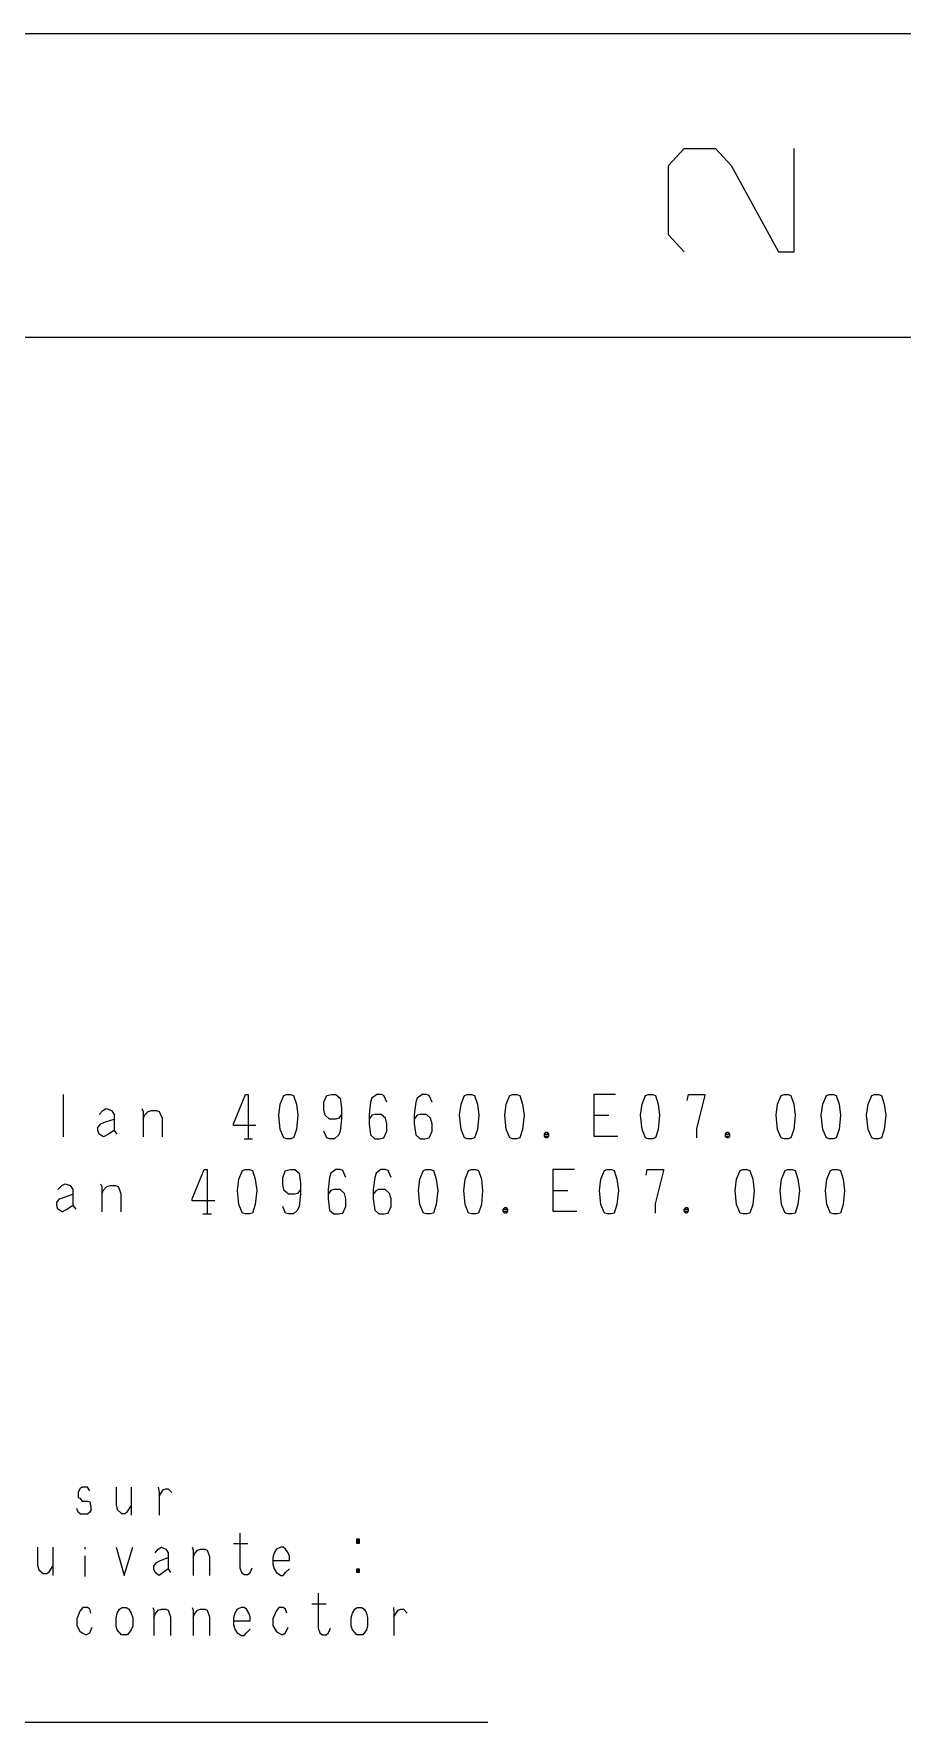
# Model space of a CAD drawing. Extents: x -228 to 961, y -124 to 716.
# Drawn here: x 449.6 to 531.1, y 557.3 to 715.8 of the extents above; entities that cross this region are included whole.
import ezdxf

# ---------------------------------------------------------------- set-up
doc = ezdxf.new("R2010")
doc.units = 0
doc.layers.add('1', color=1, linetype='CONTINUOUS')

msp = doc.modelspace()

# ---------------------------------------------------------------- linework, layer by layer
at = {"layer": '1'}
for p, q in [((960.5, 715.8), (-227.75, 715.8)), ((509.2, 703.42), (510.67, 705.02)), ((510.67, 705.02), (513.62, 705.02)), ((513.62, 705.02), (515.1, 703.42)), ((521, 695.34), (521, 705.02)), ((509.2, 696.94), (509.2, 703.42)), ((515.1, 703.42), (519.52, 695.34)), ((510.67, 695.34), (509.2, 696.94)), ((519.52, 695.34), (521, 695.34)), ((934.1, 687.29), (-201.33, 687.29)), ((452.4, 616.22), (452.4, 612.25)), ((468.38, 613.47), (469.53, 616.22)), ((469.53, 616.22), (469.78, 616.22)), ((469.78, 616.22), (469.78, 612.05)), ((472.63, 614.27), (472.78, 615.32)), ((472.78, 615.32), (473.1, 616.12)), ((473.1, 616.12), (473.35, 616.22)), ((473.35, 616.22), (473.75, 616.22)), ((473.75, 616.22), (474.03, 616.12)), ((474.03, 616.12), (474.3, 615.32)), ((474.3, 615.32), (474.43, 614.27)), ((476.88, 615.5), (477.15, 616.12)), ((476.88, 614.8), (476.88, 615.5)), ((477.15, 616.12), (477.6, 616.22)), ((477.6, 616.22), (478, 616.22)), ((478, 616.22), (478.4, 615.87)), ((478.4, 615.87), (478.53, 614.97)), ((481.25, 615.5), (481.13, 614.35)), ((481.38, 615.87), (481.25, 615.5)), ((481.85, 616.22), (481.38, 615.87)), ((482.25, 616.22), (481.85, 616.22)), ((482.5, 616.12), (482.25, 616.22)), ((482.78, 615.5), (482.5, 616.12)), ((485.5, 615.5), (485.35, 614.35)), ((485.63, 615.87), (485.5, 615.5)), ((486.1, 616.22), (485.63, 615.87)), ((486.5, 616.22), (486.1, 616.22)), ((486.75, 616.12), (486.5, 616.22)), ((487.03, 615.5), (486.75, 616.12)), ((489.6, 614.27), (489.75, 615.32)), ((489.75, 615.32), (490.08, 616.12)), ((490.08, 616.12), (490.33, 616.22)), ((490.33, 616.22), (490.73, 616.22)), ((490.73, 616.22), (491, 616.12)), ((491, 616.12), (491.28, 615.32)), ((491.28, 615.32), (491.4, 614.27)), ((493.85, 614.27), (493.98, 615.32)), ((493.98, 615.32), (494.33, 616.12)), ((494.33, 616.12), (494.58, 616.22)), ((494.58, 616.22), (494.98, 616.22)), ((494.98, 616.22), (495.25, 616.12)), ((495.25, 616.12), (495.5, 615.32)), ((495.5, 615.32), (495.65, 614.27)), ((504.25, 616.22), (502.2, 616.22)), ((502.2, 616.22), (502.2, 612.32)), ((506.58, 614.27), (506.73, 615.32)), ((506.73, 615.32), (507.05, 616.12)), ((507.05, 616.12), (507.3, 616.22)), ((507.3, 616.22), (507.7, 616.22)), ((507.7, 616.22), (507.98, 616.12)), ((507.98, 616.12), (508.25, 615.32)), ((508.25, 615.32), (508.38, 614.27)), ((510.95, 615.67), (511.1, 616.22)), ((511.1, 616.22), (512.63, 616.22)), ((512.63, 616.12), (511.83, 613.02)), ((512.63, 616.22), (512.63, 616.12)), ((519.3, 614.27), (519.45, 615.32)), ((519.45, 615.32), (519.78, 616.12)), ((519.78, 616.12), (520.05, 616.22)), ((520.05, 616.22), (520.45, 616.22)), ((520.45, 616.22), (520.7, 616.12)), ((520.7, 616.12), (520.98, 615.32)), ((520.98, 615.32), (521.1, 614.27)), ((523.55, 614.27), (523.7, 615.32)), ((523.7, 615.32), (524.03, 616.12)), ((524.03, 616.12), (524.28, 616.22)), ((524.28, 616.22), (524.68, 616.22)), ((524.68, 616.22), (524.95, 616.12)), ((524.95, 616.12), (525.23, 615.32)), ((525.23, 615.32), (525.35, 614.27)), ((527.8, 614.27), (527.93, 615.32)), ((527.93, 615.32), (528.28, 616.12)), ((528.28, 616.12), (528.53, 616.22)), ((528.53, 616.22), (528.93, 616.22)), ((528.93, 616.22), (529.2, 616.12)), ((529.2, 616.12), (529.45, 615.32)), ((529.45, 615.32), (529.6, 614.27)), ((455.65, 613.12), (455.93, 613.47)), ((455.78, 614.35), (456.13, 614.72)), ((455.93, 613.47), (456.38, 613.65)), ((456.13, 614.72), (456.45, 614.9)), ((456.38, 613.65), (457.18, 613.92)), ((456.45, 614.9), (456.93, 614.72)), ((456.93, 614.72), (457.18, 614.35)), ((457.18, 614.35), (457.18, 613.92)), ((457.18, 613.92), (457.18, 612.85)), ((459.78, 614.9), (459.9, 614.62)), ((459.9, 614.62), (459.9, 612.25)), ((459.9, 613.92), (460.03, 614.27)), ((460.03, 614.27), (460.38, 614.62)), ((460.38, 614.62), (460.7, 614.72)), ((460.7, 614.72), (461.15, 614.72)), ((461.15, 614.72), (461.43, 614.62)), ((461.43, 614.62), (461.7, 614)), ((461.7, 614), (461.7, 612.25)), ((468.38, 613.3), (468.38, 613.47)), ((472.78, 612.95), (472.63, 614.27)), ((474.43, 614.27), (474.3, 612.95)), ((477, 614.27), (476.88, 614.8)), ((477.4, 613.92), (477, 614.27)), ((478, 613.92), (477.4, 613.92)), ((478.28, 614), (478, 613.92)), ((478.53, 614.35), (478.28, 614)), ((478.53, 613.92), (478.4, 612.77)), ((478.53, 614.97), (478.53, 613.92)), ((481.13, 614.35), (481.13, 613.47)), ((481.38, 614.27), (481.13, 613.92)), ((481.13, 613.47), (481.25, 612.42)), ((481.65, 614.35), (481.38, 614.27)), ((482.25, 614.35), (481.65, 614.35)), ((482.65, 614), (482.25, 614.35)), ((482.78, 613.47), (482.65, 614)), ((482.78, 612.77), (482.78, 613.47)), ((485.35, 614.35), (485.35, 613.47)), ((485.63, 614.27), (485.35, 613.92)), ((485.35, 613.47), (485.5, 612.42)), ((485.9, 614.35), (485.63, 614.27)), ((486.5, 614.35), (485.9, 614.35)), ((486.88, 614), (486.5, 614.35)), ((487.03, 613.47), (486.88, 614)), ((487.03, 612.77), (487.03, 613.47)), ((489.75, 612.95), (489.6, 614.27)), ((491.4, 614.27), (491.28, 612.95)), ((493.98, 612.95), (493.85, 614.27)), ((495.65, 614.27), (495.5, 612.95)), ((502.2, 614.27), (503.6, 614.27)), ((506.73, 612.95), (506.58, 614.27)), ((508.38, 614.27), (508.25, 612.95)), ((519.45, 612.95), (519.3, 614.27)), ((521.1, 614.27), (520.98, 612.95)), ((523.7, 612.95), (523.55, 614.27)), ((525.35, 614.27), (525.23, 612.95)), ((527.93, 612.95), (527.8, 614.27)), ((529.6, 614.27), (529.45, 612.95)), ((455.65, 612.85), (455.65, 613.12)), ((455.78, 612.5), (455.65, 612.85)), ((456.18, 612.25), (455.78, 612.5)), ((456.65, 612.5), (456.18, 612.25)), ((457.18, 612.85), (456.65, 612.5)), ((457.18, 612.85), (457.45, 612.5)), ((470.5, 613.3), (468.38, 613.3)), ((469.38, 612.05), (470.18, 612.05)), ((473.1, 612.15), (472.78, 612.95)), ((473.35, 612.05), (473.1, 612.15)), ((473.75, 612.05), (473.35, 612.05)), ((474.03, 612.15), (473.75, 612.05)), ((474.3, 612.95), (474.03, 612.15)), ((477.15, 612.15), (476.88, 612.77)), ((477.4, 612.05), (477.15, 612.15)), ((477.88, 612.05), (477.4, 612.05)), ((478.28, 612.42), (477.88, 612.05)), ((478.4, 612.77), (478.28, 612.42)), ((481.25, 612.42), (481.65, 612.05)), ((481.65, 612.05), (482.1, 612.05)), ((482.1, 612.05), (482.5, 612.15)), ((482.5, 612.15), (482.78, 612.77)), ((485.5, 612.42), (485.9, 612.05)), ((485.9, 612.05), (486.35, 612.05)), ((486.35, 612.05), (486.75, 612.15)), ((486.75, 612.15), (487.03, 612.77)), ((490.08, 612.15), (489.75, 612.95)), ((490.33, 612.05), (490.08, 612.15)), ((490.73, 612.05), (490.33, 612.05)), ((491, 612.15), (490.73, 612.05)), ((491.28, 612.95), (491, 612.15)), ((494.33, 612.15), (493.98, 612.95)), ((494.58, 612.05), (494.33, 612.15)), ((494.98, 612.05), (494.58, 612.05)), ((495.25, 612.15), (494.98, 612.05)), ((495.5, 612.95), (495.25, 612.15)), ((497.58, 612.5), (497.7, 612.67)), ((497.58, 612.32), (497.58, 612.5)), ((497.58, 612.5), (497.95, 612.5)), ((497.7, 612.15), (497.58, 612.32)), ((497.58, 612.32), (497.95, 612.32)), ((497.7, 612.67), (497.83, 612.67)), ((497.83, 612.15), (497.7, 612.15)), ((497.83, 612.67), (497.95, 612.5)), ((497.95, 612.32), (497.83, 612.15)), ((497.95, 612.5), (497.95, 612.32)), ((502.2, 612.32), (504.45, 612.32)), ((507.05, 612.15), (506.73, 612.95)), ((507.3, 612.05), (507.05, 612.15)), ((507.7, 612.05), (507.3, 612.05)), ((507.98, 612.15), (507.7, 612.05)), ((508.25, 612.95), (507.98, 612.15)), ((511.83, 613.02), (511.83, 612.15)), ((514.55, 612.5), (514.68, 612.67)), ((514.55, 612.32), (514.55, 612.5)), ((514.55, 612.5), (514.93, 612.5)), ((514.68, 612.15), (514.55, 612.32)), ((514.55, 612.32), (514.93, 612.32)), ((514.68, 612.67), (514.8, 612.67)), ((514.8, 612.15), (514.68, 612.15)), ((514.8, 612.67), (514.93, 612.5)), ((514.93, 612.32), (514.8, 612.15)), ((514.93, 612.5), (514.93, 612.32)), ((519.78, 612.15), (519.45, 612.95)), ((520.05, 612.05), (519.78, 612.15)), ((520.45, 612.05), (520.05, 612.05)), ((520.7, 612.15), (520.45, 612.05)), ((520.98, 612.95), (520.7, 612.15)), ((524.03, 612.15), (523.7, 612.95)), ((524.28, 612.05), (524.03, 612.15)), ((524.68, 612.05), (524.28, 612.05)), ((524.95, 612.15), (524.68, 612.05)), ((525.23, 612.95), (524.95, 612.15)), ((528.28, 612.15), (527.93, 612.95)), ((528.53, 612.05), (528.28, 612.15)), ((528.93, 612.05), (528.53, 612.05)), ((529.2, 612.15), (528.93, 612.05)), ((529.45, 612.95), (529.2, 612.15)), ((464.52, 606.42), (465.65, 609.17)), ((465.65, 609.17), (465.92, 609.17)), ((465.92, 609.17), (465.92, 605.02)), ((468.9, 608.27), (469.25, 609.07)), ((469.25, 609.07), (469.5, 609.17)), ((469.5, 609.17), (469.9, 609.17)), ((469.9, 609.17), (470.17, 609.07)), ((470.17, 609.07), (470.42, 608.27)), ((473.02, 608.44), (473.27, 609.07)), ((473.27, 609.07), (473.75, 609.17)), ((473.75, 609.17), (474.15, 609.17)), ((474.15, 609.17), (474.55, 608.82)), ((474.55, 608.82), (474.67, 607.92)), ((477.52, 608.82), (477.4, 608.44)), ((478, 609.17), (477.52, 608.82)), ((478.4, 609.17), (478, 609.17)), ((478.65, 609.07), (478.4, 609.17)), ((478.92, 608.44), (478.65, 609.07)), ((481.77, 608.82), (481.65, 608.44)), ((482.22, 609.17), (481.77, 608.82)), ((482.62, 609.17), (482.22, 609.17)), ((482.9, 609.07), (482.62, 609.17)), ((483.17, 608.44), (482.9, 609.07)), ((485.87, 608.27), (486.22, 609.07)), ((486.22, 609.07), (486.47, 609.17)), ((486.47, 609.17), (486.87, 609.17)), ((486.87, 609.17), (487.15, 609.07)), ((487.15, 609.07), (487.4, 608.27)), ((490.12, 608.27), (490.45, 609.07)), ((490.45, 609.07), (490.72, 609.17)), ((490.72, 609.17), (491.12, 609.17)), ((491.12, 609.17), (491.37, 609.07)), ((491.37, 609.07), (491.65, 608.27)), ((500.4, 609.17), (498.35, 609.17)), ((498.35, 609.17), (498.35, 605.27)), ((502.85, 608.27), (503.2, 609.07)), ((503.2, 609.07), (503.45, 609.17)), ((503.45, 609.17), (503.85, 609.17)), ((503.85, 609.17), (504.12, 609.07)), ((504.12, 609.07), (504.37, 608.27)), ((507.1, 608.64), (507.22, 609.17)), ((507.22, 609.17), (508.75, 609.17)), ((508.75, 609.07), (507.97, 605.97)), ((508.75, 609.17), (508.75, 609.07)), ((515.6, 608.27), (515.92, 609.07)), ((515.92, 609.07), (516.17, 609.17)), ((516.17, 609.17), (516.57, 609.17)), ((516.57, 609.17), (516.85, 609.07)), ((516.85, 609.07), (517.12, 608.27)), ((519.82, 608.27), (520.17, 609.07)), ((520.17, 609.07), (520.42, 609.17)), ((520.42, 609.17), (520.82, 609.17)), ((520.82, 609.17), (521.1, 609.07)), ((521.1, 609.07), (521.35, 608.27)), ((524.07, 608.27), (524.4, 609.07)), ((524.4, 609.07), (524.67, 609.17)), ((524.67, 609.17), (525.07, 609.17)), ((525.07, 609.17), (525.35, 609.07)), ((525.35, 609.07), (525.6, 608.27)), ((451.92, 607.29), (452.27, 607.67)), ((452.27, 607.67), (452.6, 607.84)), ((452.6, 607.84), (453.05, 607.67)), ((453.05, 607.67), (453.32, 607.29)), ((453.32, 607.29), (453.32, 606.87)), ((455.9, 607.84), (456.05, 607.57)), ((456.05, 607.57), (456.05, 605.19)), ((456.05, 606.87), (456.17, 607.22)), ((456.17, 607.22), (456.5, 607.57)), ((456.5, 607.57), (456.85, 607.67)), ((456.85, 607.67), (457.3, 607.67)), ((457.3, 607.67), (457.57, 607.57)), ((457.57, 607.57), (457.82, 606.94)), ((468.77, 607.22), (468.9, 608.27)), ((468.9, 605.89), (468.77, 607.22)), ((470.42, 608.27), (470.57, 607.22)), ((470.57, 607.22), (470.42, 605.89)), ((473.02, 607.74), (473.02, 608.44)), ((473.15, 607.22), (473.02, 607.74)), ((473.55, 606.87), (473.15, 607.22)), ((474.67, 607.29), (474.4, 606.94)), ((474.67, 607.92), (474.67, 606.87)), ((477.4, 608.44), (477.27, 607.29)), ((477.27, 607.29), (477.27, 606.42)), ((477.52, 607.22), (477.27, 606.87)), ((477.8, 607.29), (477.52, 607.22)), ((478.4, 607.29), (477.8, 607.29)), ((478.8, 606.94), (478.4, 607.29)), ((481.65, 608.44), (481.5, 607.29)), ((481.5, 607.29), (481.5, 606.42)), ((481.77, 607.22), (481.5, 606.87)), ((482.02, 607.29), (481.77, 607.22)), ((482.62, 607.29), (482.02, 607.29)), ((483.02, 606.94), (482.62, 607.29)), ((485.75, 607.22), (485.87, 608.27)), ((485.87, 605.89), (485.75, 607.22)), ((487.4, 608.27), (487.55, 607.22)), ((487.55, 607.22), (487.4, 605.89)), ((490, 607.22), (490.12, 608.27)), ((490.12, 605.89), (490, 607.22)), ((491.65, 608.27), (491.77, 607.22)), ((491.77, 607.22), (491.65, 605.89)), ((498.35, 607.22), (499.75, 607.22)), ((502.72, 607.22), (502.85, 608.27)), ((502.85, 605.89), (502.72, 607.22)), ((504.37, 608.27), (504.52, 607.22)), ((504.52, 607.22), (504.37, 605.89)), ((515.45, 607.22), (515.6, 608.27)), ((515.6, 605.89), (515.45, 607.22)), ((517.12, 608.27), (517.25, 607.22)), ((517.25, 607.22), (517.12, 605.89)), ((519.7, 607.22), (519.82, 608.27)), ((519.82, 605.89), (519.7, 607.22)), ((521.35, 608.27), (521.5, 607.22)), ((521.5, 607.22), (521.35, 605.89)), ((523.95, 607.22), (524.07, 608.27)), ((524.07, 605.89), (523.95, 607.22)), ((525.6, 608.27), (525.72, 607.22)), ((525.72, 607.22), (525.6, 605.89)), ((451.8, 606.07), (452.07, 606.42)), ((451.8, 605.79), (451.8, 606.07)), ((451.92, 605.44), (451.8, 605.79)), ((452.07, 606.42), (452.52, 606.59)), ((452.52, 606.59), (453.32, 606.87)), ((453.32, 605.79), (452.8, 605.44)), ((453.32, 606.87), (453.32, 605.79)), ((453.32, 605.79), (453.6, 605.44)), ((457.82, 606.94), (457.82, 605.19)), ((464.52, 606.24), (464.52, 606.42)), ((466.65, 606.24), (464.52, 606.24)), ((469.25, 605.09), (468.9, 605.89)), ((470.42, 605.89), (470.17, 605.09)), ((473.27, 605.09), (473.02, 605.72)), ((474.15, 606.87), (473.55, 606.87)), ((474.4, 606.94), (474.15, 606.87)), ((474.55, 605.72), (474.4, 605.37)), ((474.67, 606.87), (474.55, 605.72)), ((477.27, 606.42), (477.4, 605.37)), ((478.65, 605.09), (478.92, 605.72)), ((478.92, 606.42), (478.8, 606.94)), ((478.92, 605.72), (478.92, 606.42)), ((481.5, 606.42), (481.65, 605.37)), ((482.9, 605.09), (483.17, 605.72)), ((483.17, 606.42), (483.02, 606.94)), ((483.17, 605.72), (483.17, 606.42)), ((486.22, 605.09), (485.87, 605.89)), ((487.4, 605.89), (487.15, 605.09)), ((490.45, 605.09), (490.12, 605.89)), ((491.65, 605.89), (491.37, 605.09)), ((493.7, 605.44), (493.85, 605.62)), ((493.85, 605.62), (493.97, 605.62)), ((493.97, 605.62), (494.1, 605.44)), ((503.2, 605.09), (502.85, 605.89)), ((504.37, 605.89), (504.12, 605.09)), ((507.97, 605.97), (507.97, 605.09)), ((510.67, 605.44), (510.82, 605.62)), ((510.82, 605.62), (510.95, 605.62)), ((510.95, 605.62), (511.07, 605.44)), ((515.92, 605.09), (515.6, 605.89)), ((517.12, 605.89), (516.85, 605.09)), ((520.17, 605.09), (519.82, 605.89)), ((521.35, 605.89), (521.1, 605.09)), ((524.4, 605.09), (524.07, 605.89)), ((525.6, 605.89), (525.35, 605.09)), ((452.32, 605.19), (451.92, 605.44)), ((452.8, 605.44), (452.32, 605.19)), ((465.52, 605.02), (466.32, 605.02)), ((469.5, 605.02), (469.25, 605.09)), ((469.9, 605.02), (469.5, 605.02)), ((470.17, 605.09), (469.9, 605.02)), ((473.55, 605.02), (473.27, 605.09)), ((474.02, 605.02), (473.55, 605.02)), ((474.4, 605.37), (474.02, 605.02)), ((477.4, 605.37), (477.8, 605.02)), ((477.8, 605.02), (478.25, 605.02)), ((478.25, 605.02), (478.65, 605.09)), ((481.65, 605.37), (482.02, 605.02)), ((482.02, 605.02), (482.5, 605.02)), ((482.5, 605.02), (482.9, 605.09)), ((486.47, 605.02), (486.22, 605.09)), ((486.87, 605.02), (486.47, 605.02)), ((487.15, 605.09), (486.87, 605.02)), ((490.72, 605.02), (490.45, 605.09)), ((491.12, 605.02), (490.72, 605.02)), ((491.37, 605.09), (491.12, 605.02)), ((493.7, 605.27), (493.7, 605.44)), ((493.7, 605.44), (494.1, 605.44)), ((493.85, 605.09), (493.7, 605.27)), ((493.7, 605.27), (494.1, 605.27)), ((493.97, 605.09), (493.85, 605.09)), ((494.1, 605.27), (493.97, 605.09)), ((494.1, 605.44), (494.1, 605.27)), ((498.35, 605.27), (500.6, 605.27)), ((503.45, 605.02), (503.2, 605.09)), ((503.85, 605.02), (503.45, 605.02)), ((504.12, 605.09), (503.85, 605.02)), ((510.67, 605.27), (510.67, 605.44)), ((510.67, 605.44), (511.07, 605.44)), ((510.82, 605.09), (510.67, 605.27)), ((510.67, 605.27), (511.07, 605.27)), ((510.95, 605.09), (510.82, 605.09)), ((511.07, 605.27), (510.95, 605.09)), ((511.07, 605.44), (511.07, 605.27)), ((516.17, 605.02), (515.92, 605.09)), ((516.57, 605.02), (516.17, 605.02)), ((516.85, 605.09), (516.57, 605.02)), ((520.42, 605.02), (520.17, 605.09)), ((520.82, 605.02), (520.42, 605.02)), ((521.1, 605.09), (520.82, 605.02)), ((524.67, 605.02), (524.4, 605.09)), ((525.07, 605.02), (524.67, 605.02)), ((525.35, 605.09), (525.07, 605.02)), ((453.98, 579.2), (453.8, 578.85)), ((453.8, 578.85), (453.8, 578.4)), ((454.2, 579.37), (453.98, 579.2)), ((454.68, 579.37), (454.2, 579.37)), ((454.9, 579.02), (454.68, 579.37)), ((457.38, 579.37), (457.38, 577.7)), ((458.8, 579.37), (458.8, 576.72)), ((461.33, 579.37), (461.4, 578.85)), ((461.4, 578.5), (461.8, 579.12)), ((461.4, 578.85), (461.4, 576.72)), ((461.8, 579.12), (462.03, 579.2)), ((462.03, 579.2), (462.25, 579.2)), ((462.25, 579.2), (462.6, 578.85)), ((453.8, 577), (453.7, 577.35)), ((453.8, 578.4), (453.98, 578.32)), ((454.03, 576.82), (453.8, 577)), ((453.98, 578.32), (454.2, 578.05)), ((454.2, 578.05), (454.68, 578.05)), ((454.68, 578.05), (454.9, 577.97)), ((454.9, 577), (454.68, 576.82)), ((454.9, 577.97), (455, 577.52)), ((455, 577.17), (454.9, 577)), ((455, 577.52), (455, 577.17)), ((457.38, 577.7), (457.48, 577.25)), ((457.48, 577.25), (457.88, 576.9)), ((458.23, 576.9), (458.45, 577.07)), ((458.45, 577.07), (458.8, 577.62)), ((454.68, 576.82), (454.03, 576.82)), ((457.88, 576.9), (458.23, 576.9)), ((468.4, 574.07), (469.73, 574.07)), ((468.98, 575.05), (468.98, 571.77)), ((479.95, 574.52), (480.18, 574.52)), ((479.95, 574.07), (479.95, 574.52)), ((479.95, 574.52), (480.18, 574.07)), ((480.18, 574.52), (479.95, 574.07)), ((480.18, 574.07), (479.95, 574.07)), ((480.18, 574.52), (480.18, 574.07)), ((450, 573.72), (450, 572.05)), ((451.45, 573.72), (451.45, 571.07)), ((454.43, 573.72), (454.43, 573.55)), ((454.43, 572.92), (454.43, 570.97)), ((457.38, 573.72), (458.13, 571.07)), ((458.13, 571.07), (458.93, 573.72)), ((460.93, 571.95), (461.15, 572.3)), ((461.05, 573.2), (461.33, 573.55)), ((461.15, 572.3), (461.55, 572.47)), ((461.33, 573.55), (461.63, 573.72)), ((461.55, 572.47), (462.25, 572.75)), ((461.63, 573.72), (462.03, 573.55)), ((462.03, 573.55), (462.25, 573.2)), ((462.25, 573.2), (462.25, 572.75)), ((462.25, 572.75), (462.25, 571.7)), ((464.5, 573.72), (464.6, 573.45)), ((464.6, 573.45), (464.6, 571.07)), ((464.6, 572.75), (464.73, 573.1)), ((464.73, 573.1), (465, 573.45)), ((465, 573.45), (465.3, 573.55)), ((465.3, 573.55), (465.7, 573.55)), ((465.7, 573.55), (465.93, 573.45)), ((465.93, 573.45), (466.15, 572.85)), ((466.15, 572.85), (466.15, 571.07)), ((472.2, 573.2), (472.08, 572.75)), ((472.08, 572.75), (472.08, 572.12)), ((472.08, 572.47), (473.63, 572.47)), ((472.43, 573.55), (472.2, 573.2)), ((472.83, 573.72), (472.43, 573.55)), ((473.05, 573.72), (472.83, 573.72)), ((473.28, 573.55), (473.05, 573.72)), ((473.53, 573.2), (473.28, 573.55)), ((473.63, 572.85), (473.53, 573.2)), ((473.63, 572.47), (473.63, 572.85)), ((450, 572.05), (450.13, 571.6)), ((450.13, 571.6), (450.53, 571.25)), ((450.53, 571.25), (450.88, 571.25)), ((450.88, 571.25), (451.1, 571.42)), ((451.1, 571.42), (451.45, 571.95)), ((460.93, 571.7), (460.93, 571.95)), ((461.05, 571.35), (460.93, 571.7)), ((461.4, 571.07), (461.05, 571.35)), ((461.8, 571.35), (461.4, 571.07)), ((462.25, 571.7), (461.8, 571.35)), ((462.25, 571.7), (462.48, 571.35)), ((468.98, 571.77), (469.15, 571.35)), ((469.15, 571.35), (469.38, 571.15)), ((469.38, 571.15), (469.73, 571.15)), ((469.73, 571.15), (469.95, 571.35)), ((469.95, 571.35), (470.13, 571.77)), ((472.08, 572.12), (472.2, 571.7)), ((472.2, 571.7), (472.43, 571.35)), ((472.43, 571.35), (472.83, 571.07)), ((472.83, 571.07), (473.05, 571.07)), ((473.05, 571.07), (473.28, 571.35)), ((473.28, 571.35), (473.63, 571.7)), ((479.95, 571.7), (480.18, 571.7)), ((479.95, 571.35), (479.95, 571.7)), ((479.95, 571.7), (480.18, 571.35)), ((480.18, 571.7), (479.95, 571.35)), ((480.18, 571.35), (479.95, 571.35)), ((480.18, 571.7), (480.18, 571.35)), ((476.33, 569.4), (476.33, 566.12)), ((453.98, 567.72), (453.7, 567)), ((454.25, 568.07), (453.98, 567.72)), ((454.68, 568.07), (454.25, 568.07)), ((454.9, 567.9), (454.68, 568.07)), ((455, 567.52), (454.9, 567.9)), ((457.38, 567.1), (457.48, 567.52)), ((457.48, 567.52), (457.7, 567.9)), ((457.7, 567.9), (457.95, 568.07)), ((457.95, 568.07), (458.35, 568.07)), ((458.35, 568.07), (458.58, 567.9)), ((458.58, 567.9), (458.8, 567.52)), ((458.8, 567.52), (458.93, 567.1)), ((460.83, 568.07), (460.93, 567.8)), ((460.93, 567.8), (460.93, 565.42)), ((461.05, 567.45), (461.33, 567.8)), ((461.33, 567.8), (461.63, 567.9)), ((461.63, 567.9), (462.03, 567.9)), ((462.03, 567.9), (462.25, 567.8)), ((462.25, 567.8), (462.48, 567.17)), ((464.5, 568.07), (464.6, 567.8)), ((464.6, 567.8), (464.6, 565.42)), ((464.73, 567.45), (465, 567.8)), ((465, 567.8), (465.3, 567.9)), ((465.3, 567.9), (465.7, 567.9)), ((465.7, 567.9), (465.93, 567.8)), ((465.93, 567.8), (466.15, 567.17)), ((468.53, 567.52), (468.4, 567.1)), ((468.75, 567.9), (468.53, 567.52)), ((469.15, 568.07), (468.75, 567.9)), ((469.38, 568.07), (469.15, 568.07)), ((469.6, 567.9), (469.38, 568.07)), ((469.83, 567.52), (469.6, 567.9)), ((469.95, 567.17), (469.83, 567.52)), ((472.38, 567.72), (472.08, 567)), ((472.65, 568.07), (472.38, 567.72)), ((473.05, 568.07), (472.65, 568.07)), ((473.28, 567.9), (473.05, 568.07)), ((473.4, 567.52), (473.28, 567.9)), ((475.75, 568.42), (477.08, 568.42)), ((479.43, 567.1), (479.55, 567.52)), ((479.55, 567.52), (479.78, 567.9)), ((479.78, 567.9), (480, 568.07)), ((480, 568.07), (480.4, 568.07)), ((480.4, 568.07), (480.65, 567.9)), ((480.65, 567.9), (480.88, 567.52)), ((480.88, 567.52), (480.98, 567.1)), ((483.4, 568.07), (483.45, 567.52)), ((483.45, 567.17), (483.85, 567.8)), ((483.45, 567.52), (483.45, 565.42)), ((483.85, 567.8), (484.1, 567.9)), ((484.1, 567.9), (484.33, 567.9)), ((484.33, 567.9), (484.68, 567.52)), ((453.7, 567), (453.7, 566.37)), ((453.7, 566.37), (453.98, 565.85)), ((454.9, 565.67), (455.13, 566.2)), ((457.38, 566.3), (457.38, 567.1)), ((457.48, 565.95), (457.38, 566.3)), ((457.88, 565.5), (457.48, 565.95)), ((458.8, 565.95), (458.45, 565.5)), ((458.93, 566.3), (458.8, 565.95)), ((458.93, 567.1), (458.93, 566.3)), ((460.93, 567.1), (461.05, 567.45)), ((462.48, 567.17), (462.48, 565.42)), ((464.6, 567.1), (464.73, 567.45)), ((466.15, 567.17), (466.15, 565.42)), ((468.4, 567.1), (468.4, 566.47)), ((468.4, 566.82), (469.95, 566.82)), ((468.4, 566.47), (468.53, 566.02)), ((468.53, 566.02), (468.75, 565.67)), ((469.6, 565.67), (469.95, 566.02)), ((469.95, 566.82), (469.95, 567.17)), ((472.08, 567), (472.08, 566.37)), ((472.08, 566.37), (472.38, 565.85)), ((473.28, 565.67), (473.53, 566.2)), ((476.33, 566.12), (476.5, 565.67)), ((477.3, 565.67), (477.48, 566.12)), ((479.43, 566.3), (479.43, 567.1)), ((479.55, 565.95), (479.43, 566.3)), ((479.95, 565.5), (479.55, 565.95)), ((480.88, 565.95), (480.53, 565.5)), ((480.98, 566.3), (480.88, 565.95)), ((480.98, 567.1), (480.98, 566.3)), ((453.98, 565.85), (454.2, 565.67)), ((454.2, 565.67), (454.55, 565.5)), ((454.55, 565.5), (454.9, 565.67)), ((458.45, 565.5), (457.88, 565.5)), ((468.75, 565.67), (469.15, 565.42)), ((469.15, 565.42), (469.38, 565.42)), ((469.38, 565.42), (469.6, 565.67)), ((472.38, 565.85), (472.6, 565.67)), ((472.6, 565.67), (472.95, 565.5)), ((472.95, 565.5), (473.28, 565.67)), ((476.5, 565.67), (476.73, 565.5)), ((476.73, 565.5), (477.08, 565.5)), ((477.08, 565.5), (477.3, 565.67)), ((480.53, 565.5), (479.95, 565.5)), ((314.4, 557.29), (492.25, 557.29))]:
    msp.add_line(p, q, dxfattribs=at)

doc.saveas('drawing.dxf')
